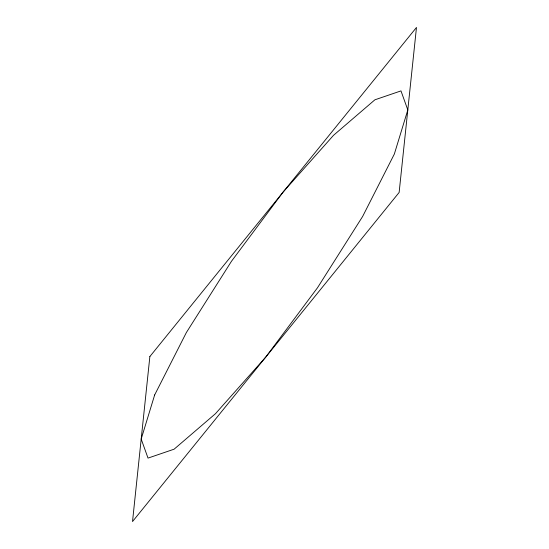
<?xml version="1.0" encoding="UTF-8"?>
<svg xmlns="http://www.w3.org/2000/svg" width="549" height="549" viewBox="0 0 549 549"><rect width="100%" height="100%" fill="white"/><g stroke="black" fill="none" stroke-linecap="round" stroke-linejoin="round"><path stroke-width="0.82" d="M149.863 356.555L132.522 521.55L399.137 192.445L416.478 27.45L149.863 356.555M154.653 394.957L141.189 439.049L148.017 458.099L174.108 449.192L215.469 413.692L265.826 357.001L317.507 287.745L362.628 216.478L394.347 154.043L407.811 109.951L400.983 90.901L374.892 99.808L333.531 135.308L283.174 191.999L231.493 261.255L186.372 332.522L154.653 394.957"/></g></svg>
